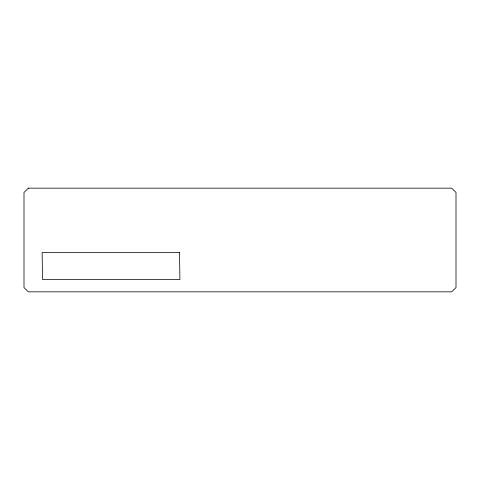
<?xml version="1.0" encoding="UTF-8"?>
<svg xmlns="http://www.w3.org/2000/svg" width="480" height="480" viewBox="0 0 480 480"><rect width="100%" height="100%" fill="white"/><g stroke="black" fill="none" stroke-linecap="round" stroke-linejoin="round"><path stroke-width="0.72" d="M28.32 188.16L24 192.48L24 287.52L28.32 291.84L451.68 291.84L456 287.52L456 192.48L451.68 188.16L28.32 188.16M179.514 252.504L42.126 252.504L42.522 279.528L179.904 279.528L179.514 252.504"/></g></svg>
